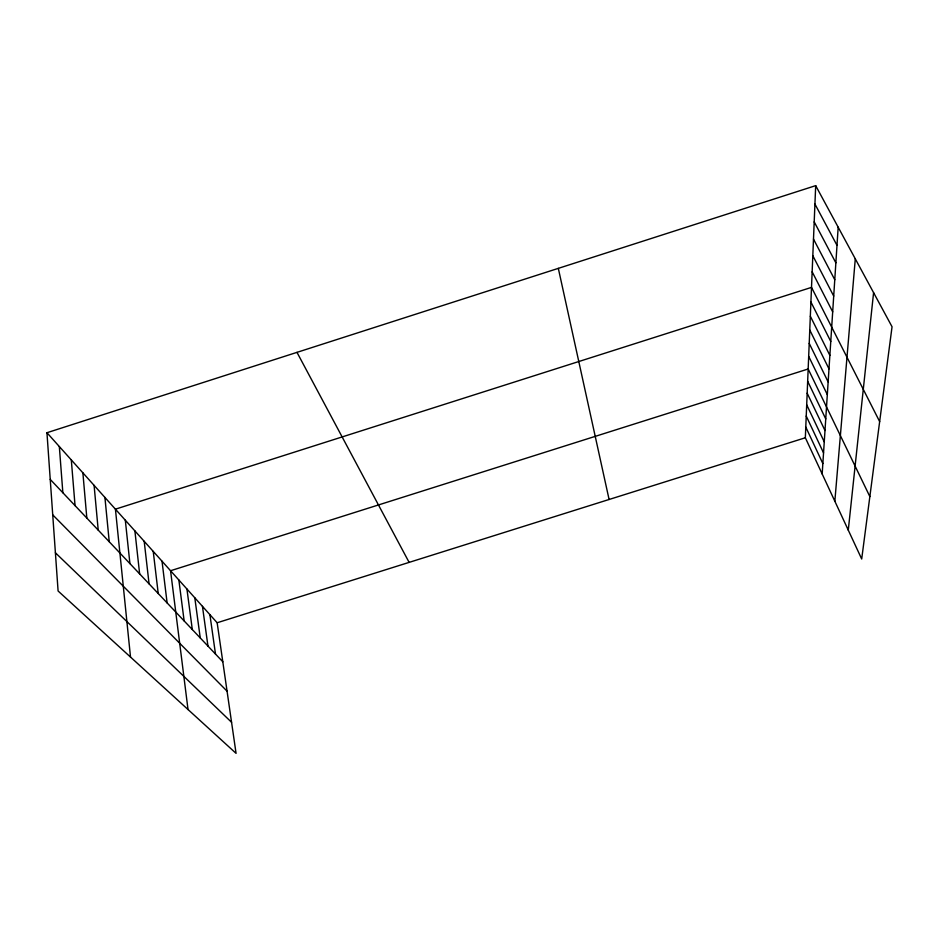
<?xml version="1.0" encoding="UTF-8"?>
<svg xmlns="http://www.w3.org/2000/svg" width="939" height="939" viewBox="0 0 939 939"><rect width="100%" height="100%" fill="white"/><g stroke="black" fill="none" stroke-linecap="round" stroke-linejoin="round"><path stroke-width="1.41" d="M815.686 185.64L892.05 326.772L861.697 559.01L805.345 437.762L815.686 185.64L46.95 432.726L58.089 590.995L236.065 753.36L217.155 622.757L46.95 432.726M822.177 473.972L838.175 227.191M834.841 501.238L855.288 258.824M848.281 530.136L873.587 292.651M217.155 622.757L805.345 437.762M55.401 552.789L231.569 722.291M52.737 514.865L227.062 691.163M50.236 479.395L222.813 661.784M814.935 204.068L837.001 245.337M296.982 352.36L409.122 562.379M814.207 221.874L835.863 262.838M813.491 239.081L834.771 279.74M812.81 255.713L833.703 296.078M812.153 271.805L832.682 311.854M879.655 421.599L811.519 287.381L115.427 509.173L130.509 657.065M810.92 302.018L830.769 341.467M810.334 316.232L829.865 355.376M809.77 330.012L828.984 368.863M809.218 343.381L828.139 381.938M808.69 356.374L827.318 394.626M869.854 496.578L808.174 368.992L170.558 570.736L188.023 709.532M807.669 381.257L825.745 418.923M807.176 393.183L824.994 430.555M806.695 404.791L824.254 441.858M806.237 416.071L823.538 452.856M805.791 427.069L822.846 463.561M558.318 268.354L609.094 499.489M209.902 614.658L215.489 654.049M202.448 606.336L207.965 646.102M194.796 597.791L200.253 637.945M186.931 589.023L192.307 629.553M178.856 580.009L184.15 620.925M162.024 561.205L167.119 602.932M153.233 551.393L158.233 593.53M144.195 541.298L149.078 583.858M134.887 530.911L139.641 573.893M125.31 520.206L129.922 563.611M104.922 497.459L109.241 541.744M94.088 485.346L98.219 530.112M82.878 472.845L86.834 518.07M71.305 459.922L75.05 505.616M59.333 446.553L62.854 492.74"/></g></svg>
